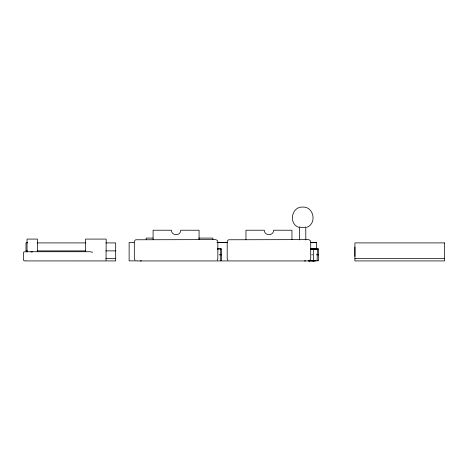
<?xml version="1.0" encoding="UTF-8"?>
<svg xmlns="http://www.w3.org/2000/svg" width="468" height="468" viewBox="0 0 468 468"><rect width="100%" height="100%" fill="white"/><g stroke="black" fill="none" stroke-linecap="round" stroke-linejoin="round"><path stroke-width="0.7" d="M106.037 260.354L106.189 239.084L85.498 239.084L85.492 251.731M354.908 256.4L354.908 247.022M220.311 260.606L220.311 249.029M221.557 260.606L221.557 249.029M313.425 260.606L313.425 249.029M317.392 249.029L317.146 260.916M217.181 260.255L217.842 258.628L217.842 241.909L217.181 240.283L215.555 239.61L135.761 239.774L134.977 240.283L134.316 241.909L134.316 258.628L134.977 260.255M310.062 260.255L310.723 258.628L310.723 241.909L310.062 240.283L308.435 239.61L228.641 239.774L227.863 240.283L227.196 241.909L227.196 258.628L227.857 260.255M306.587 227.366C317.169 223.85 313.952 206.435 302.72 207.072C291.494 206.435 288.276 223.85 298.859 227.366M30.917 252.047L32.795 251.731M220.381 254.82L219.164 254.814M317.491 254.814L316.251 254.814M221.627 254.814L220.978 254.814M318.673 254.814L318.065 254.814M310.547 249.029L311.863 248.865M217.655 248.988L217.234 249.029L218.889 248.865M314.315 249.029L315.982 248.947L313.461 248.865M312.642 254.814L311.735 254.814M310.524 248.923L312.8 248.871L310.723 248.929M314.081 260.647L312.893 260.764M312.8 260.805L314.092 260.688L312.8 260.688M314.086 248.865L310.524 248.947M315.97 248.865L312.893 248.865M308.418 260.764L309.658 260.834L308.412 260.688M309.676 260.887L308.447 260.904L318.591 260.764L318.638 249.029M311.542 260.916L314.081 260.887M305.733 260.916L304.381 260.916M311.589 260.916L309.728 260.916M313.946 260.928L315.906 260.916M313.355 248.865L311.746 248.865M153.054 238.089L146.162 238.089L146.162 239.528M198.631 238.089L212.852 238.089L212.852 239.528M310.512 242.325L316.508 242.325L316.508 249.462M134.076 242.471L129.127 242.471L129.127 260.875L137.036 260.875M217.023 242.471L227.501 242.471M310.331 242.471L316.462 242.471M27.039 242.529L27.524 242.529M217.058 242.529L227.284 242.529M27.396 242.91L25.992 242.91L25.992 252.129M37.206 242.91L85.55 242.91M105.873 242.91L115.684 242.91L115.684 260.922L25.992 260.928M310.536 248.865L314.092 248.947L310.617 248.97L313.227 249.029M217.632 248.865L221.51 248.865M310.348 248.865L318.591 248.865M25.992 250.883L27.396 250.883M37.206 250.883L85.55 250.883M105.873 250.883L115.684 250.883M25.143 251.731L23.973 251.883L23.418 252.679L23.4 259.781L23.973 260.775L25.816 260.928M26.623 251.731L90.119 251.731L92.699 252.27M105.873 258.628L115.684 258.628M354.908 258.628L444.6 258.628M307.979 260.606L308.804 260.606M312.8 260.764L314.086 260.764M137.212 260.928L307.523 260.928M317.322 248.865L312.905 248.947L314.461 249.029M140.189 260.916L141.418 260.928M312.846 260.887L313.987 260.904M308.406 260.805L309.658 260.834M312.87 260.834L314.022 260.863M310.869 248.988L311.179 249.029M305.797 239.99L305.797 227.027A9.933 9.933 0 0 1 299.356 226.927L299.356 239.932M291.956 239.61L291.956 230.221L273.564 230.221C273.792 236.124 264.127 236.124 264.361 230.221L245.963 230.221L245.963 239.61M199.076 239.61L199.076 230.221L180.683 230.221C180.917 236.124 171.241 236.124 171.481 230.221L153.083 230.221L153.083 239.61M37.422 251.731L37.417 239.084L27.039 239.084L27.039 252M444.6 242.91L354.908 242.91L354.908 260.922L444.6 260.928L444.6 242.91M220.235 248.865L219.919 248.865L220.235 248.865"/></g></svg>
